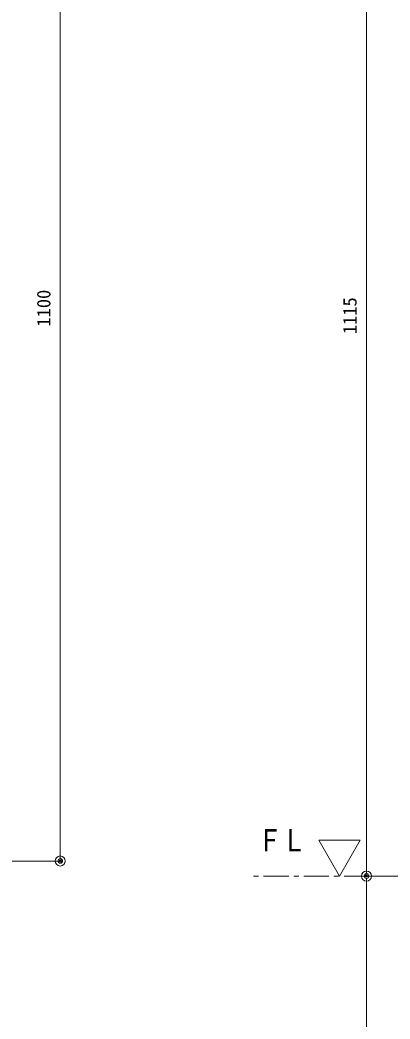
# Model space of a CAD drawing. Units: millimetres, scale not verified. Extents: x -3564 to 3564, y -1188 to 1188.
# Drawn here: x 1236 to 1603, y -622 to 372 of the extents above; entities that cross this region are included whole.
import ezdxf
from ezdxf.enums import TextEntityAlignment as Align

# ---------------------------------------------------------------- set-up
doc = ezdxf.new("R2010")
doc.units = ezdxf.units.MM
doc.header["$LTSCALE"] = 20
doc.header["$PDMODE"] = 32
doc.header["$PDSIZE"] = 10
doc.linetypes.add('USER1', pattern=[2, 1.25, -0.25, 0.25, -0.25])
for name, color, linetype, lineweight in [('0-0_0', 7, 'Continuous', 18), ('0-1_DEFPOINTS', 7, 'Continuous', 18), ('0-3_MOJI', 7, 'Continuous', 18), ('0-A_1手摺寸法', 7, 'Continuous', 18), ('1-0_KIJUN-A', 2, 'USER1', 18)]:
    doc.layers.add(name, color=color, linetype=linetype, lineweight=lineweight)
doc.styles.add('ＭＳ ゴシック', font='')
doc.styles.get('ＭＳ ゴシック').set_extended_font_data('MS Gothic')

# ---------------------------------------------------------------- blocks, each defined once
blk = doc.blocks.new('_ORIGIN2')
at = {"layer": '0-0_0'}
blk.add_line((-0.5, 0), (-1, 0), dxfattribs=at)
for radius in [0.5, 0.25]:
    blk.add_circle((0, 0), radius, dxfattribs=at)
blk = doc.blocks.new('D15')
at = {"layer": '0-1_DEFPOINTS'}
blk.add_point((7272.83, 565.13), dxfattribs=at)
at = {"layer": '0-A_1手摺寸法'}
for p, q in [((7272.83, 1675.53), (7272.83, 569.73)), ((7570.89, 565.13), (7272.83, 565.13))]:
    blk.add_line(p, q, dxfattribs=at)
at = {"layer": '0-A_1手摺寸法', "xscale": 4.6, "yscale": 4.6, "rotation": 270}
blk.add_blockref('_ORIGIN2', (7272.83, 565.13), dxfattribs=at)
at = {"layer": '0-A_1手摺寸法', "style": 'ＭＳ ゴシック'}
blk.add_text('1115', height=13.49, rotation=90, dxfattribs=at).set_placement((7267.08, 1104.23), align=Align.BOTTOM_LEFT)
blk = doc.blocks.new('D33')
at = {"layer": '0-1_DEFPOINTS'}
for p in [(7582.39, 565.13), (7272.83, 230.13), (7637.39, 230.13)]:
    blk.add_point(p, dxfattribs=at)
at = {"layer": '0-A_1手摺寸法'}
for p, q in [((7272.83, 560.53), (7272.83, 234.73)), ((7625.89, 230.13), (7272.83, 230.13))]:
    blk.add_line(p, q, dxfattribs=at)
at = {"layer": '0-A_1手摺寸法', "xscale": 4.6, "yscale": 4.6}
for p, rotation in [((7272.83, 565.13), 90), ((7272.83, 230.13), 270)]:
    blk.add_blockref('_ORIGIN2', p, dxfattribs=dict(at, rotation=rotation))
at = {"layer": '0-A_1手摺寸法', "style": 'ＭＳ ゴシック'}
blk.add_text('335', height=13.49, rotation=90, dxfattribs=at).set_placement((7267.08, 383.83), align=Align.BOTTOM_LEFT)
blk = doc.blocks.new('D39')
at = {"layer": '0-1_DEFPOINTS'}
blk.add_point((6968.49, 580.13), dxfattribs=at)
at = {"layer": '0-A_1手摺寸法'}
for p, q in [((6968.49, 1675.53), (6968.49, 584.73)), ((6877.86, 580.13), (6968.49, 580.13))]:
    blk.add_line(p, q, dxfattribs=at)
at = {"layer": '0-A_1手摺寸法', "xscale": 4.6, "yscale": 4.6, "rotation": 270}
blk.add_blockref('_ORIGIN2', (6968.49, 580.13), dxfattribs=at)
at = {"layer": '0-A_1手摺寸法', "style": 'ＭＳ ゴシック'}
blk.add_text('1100', height=13.49, rotation=90, dxfattribs=at).set_placement((6962.74, 1111.73), align=Align.BOTTOM_LEFT)

msp = doc.modelspace()

# ---------------------------------------------------------------- linework, layer by layer
at = {"layer": '0-3_MOJI'}
msp.add_lwpolyline([(1553.13, -479.39), (1532.59, -443.81), (1573.67, -443.81)], close=True, dxfattribs=at)
at = {"layer": '1-0_KIJUN-A'}
msp.add_line((2262.62, -479.39), (1466.79, -479.39), dxfattribs=at)

# ---------------------------------------------------------------- block references
at = {"layer": '0-A_1手摺寸法'}
for name in ['D39', 'D15', 'D33']:
    msp.add_blockref(name, (-5692.93, -1044.52), dxfattribs=at)

# ---------------------------------------------------------------- texts
at = {"layer": '0-3_MOJI', "style": 'ＭＳ ゴシック', "width": 0.8}
msp.add_text('ＦＬ', height=21.99, dxfattribs=at).set_placement((1471.88, -461.31), align=Align.BOTTOM_LEFT)

doc.saveas('drawing.dxf')
